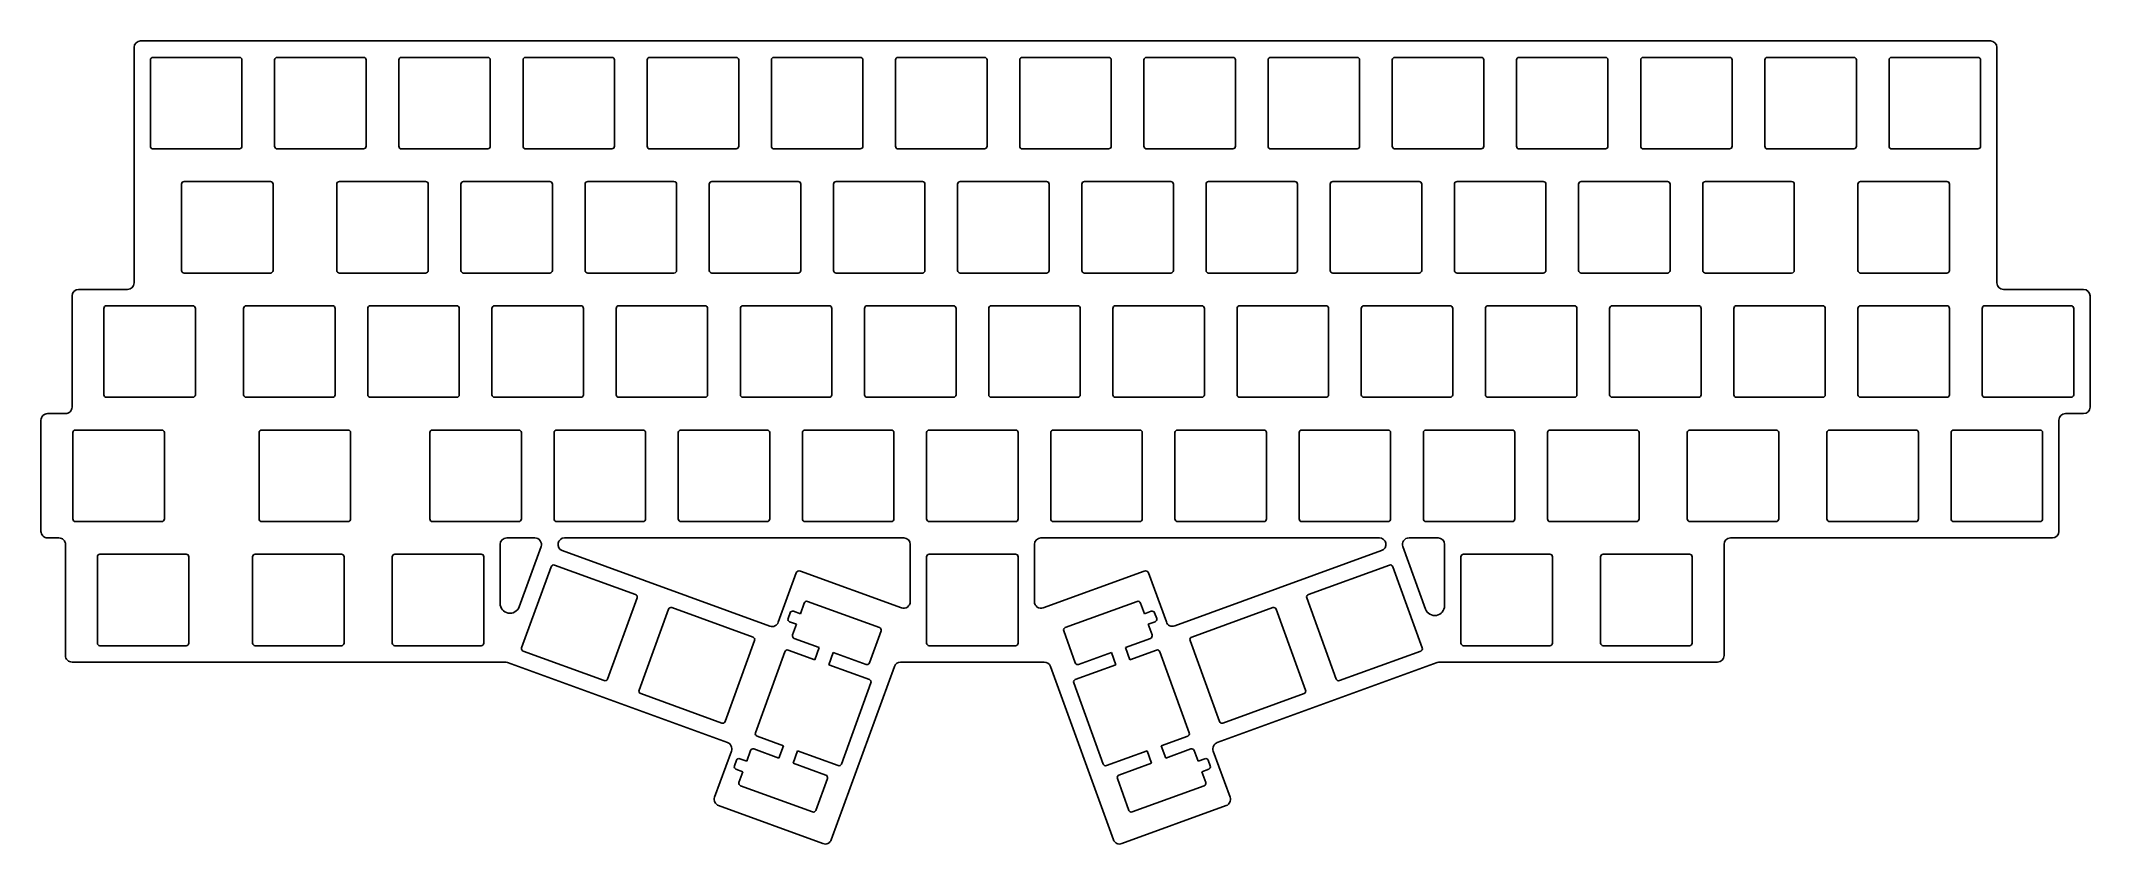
# Model space of a CAD drawing. Extents: x -5 to 309, y -113 to 10.
import ezdxf

# ---------------------------------------------------------------- set-up
doc = ezdxf.new("R2010")
doc.units = 0
doc.layers.add('BLACK', color=7, linetype='CONTINUOUS')

msp = doc.modelspace()

# ---------------------------------------------------------------- linework, layer by layer
at = {"layer": 'BLACK', "linetype": 'CONTINUOUS'}
for p, q in [((293.5, 9.5), (10.5, 9.5)), ((9.5, -27.5), (9.5, 8.5)), ((12, 6.6), (12, -6.6)), ((12.4, 7), (25.6, 7)), ((26, 6.6), (26, -6.6)), ((31, 6.6), (31, -6.6)), ((31.4, 7), (44.6, 7)), ((45, 6.6), (45, -6.6)), ((50, 6.6), (50, -6.6)), ((50.4, 7), (63.6, 7)), ((64, 6.6), (64, -6.6)), ((69, 6.6), (69, -6.6)), ((69.4, 7), (82.6, 7)), ((83, 6.6), (83, -6.6)), ((88, 6.6), (88, -6.6)), ((88.4, 7), (101.6, 7)), ((102, 6.6), (102, -6.6)), ((107, 6.6), (107, -6.6)), ((107.4, 7), (120.6, 7)), ((121, 6.6), (121, -6.6)), ((126, 6.6), (126, -6.6)), ((126.4, 7), (139.6, 7)), ((140, 6.6), (140, -6.6)), ((145, 6.6), (145, -6.6)), ((145.4, 7), (158.6, 7)), ((159, 6.6), (159, -6.6)), ((164, 6.6), (164, -6.6)), ((164.4, 7), (177.6, 7)), ((178, 6.6), (178, -6.6)), ((183, 6.6), (183, -6.6)), ((183.4, 7), (196.6, 7)), ((197, 6.6), (197, -6.6)), ((202, 6.6), (202, -6.6)), ((202.4, 7), (215.6, 7)), ((216, 6.6), (216, -6.6)), ((221, 6.6), (221, -6.6)), ((221.4, 7), (234.6, 7)), ((235, 6.6), (235, -6.6)), ((240, 6.6), (240, -6.6)), ((240.4, 7), (253.6, 7)), ((254, 6.6), (254, -6.6)), ((259, 6.6), (259, -6.6)), ((259.4, 7), (272.6, 7)), ((273, 6.6), (273, -6.6)), ((278, 6.6), (278, -6.6)), ((278.4, 7), (291.6, 7)), ((292, 6.6), (292, -6.6)), ((294.5, -27.5), (294.5, 8.5)), ((12.4, -7), (25.6, -7)), ((31.4, -7), (44.6, -7)), ((50.4, -7), (63.6, -7)), ((69.4, -7), (82.6, -7)), ((88.4, -7), (101.6, -7)), ((107.4, -7), (120.6, -7)), ((126.4, -7), (139.6, -7)), ((145.4, -7), (158.6, -7)), ((164.4, -7), (177.6, -7)), ((183.4, -7), (196.6, -7)), ((202.4, -7), (215.6, -7)), ((221.4, -7), (234.6, -7)), ((240.4, -7), (253.6, -7)), ((259.4, -7), (272.6, -7)), ((278.4, -7), (291.6, -7)), ((16.75, -12.4), (16.75, -25.6)), ((17.15, -12), (30.35, -12)), ((30.75, -12.4), (30.75, -25.6)), ((40.5, -12.4), (40.5, -25.6)), ((40.9, -12), (54.1, -12)), ((54.5, -12.4), (54.5, -25.6)), ((59.5, -12.4), (59.5, -25.6)), ((59.9, -12), (73.1, -12)), ((73.5, -12.4), (73.5, -25.6)), ((78.5, -12.4), (78.5, -25.6)), ((78.9, -12), (92.1, -12)), ((92.5, -12.4), (92.5, -25.6)), ((97.5, -12.4), (97.5, -25.6)), ((97.9, -12), (111.1, -12)), ((111.5, -12.4), (111.5, -25.6)), ((116.5, -12.4), (116.5, -25.6)), ((116.9, -12), (130.1, -12)), ((130.5, -12.4), (130.5, -25.6)), ((135.5, -12.4), (135.5, -25.6)), ((135.9, -12), (149.1, -12)), ((149.5, -12.4), (149.5, -25.6)), ((154.5, -12.4), (154.5, -25.6)), ((154.9, -12), (168.1, -12)), ((168.5, -12.4), (168.5, -25.6)), ((173.5, -12.4), (173.5, -25.6)), ((173.9, -12), (187.1, -12)), ((187.5, -12.4), (187.5, -25.6)), ((192.5, -12.4), (192.5, -25.6)), ((192.9, -12), (206.1, -12)), ((206.5, -12.4), (206.5, -25.6)), ((211.5, -12.4), (211.5, -25.6)), ((211.9, -12), (225.1, -12)), ((225.5, -12.4), (225.5, -25.6)), ((230.5, -12.4), (230.5, -25.6)), ((230.9, -12), (244.1, -12)), ((244.5, -12.4), (244.5, -25.6)), ((249.5, -12.4), (249.5, -25.6)), ((249.9, -12), (263.1, -12)), ((263.5, -12.4), (263.5, -25.6)), ((273.25, -12.4), (273.25, -25.6)), ((273.65, -12), (286.85, -12)), ((287.25, -12.4), (287.25, -25.6)), ((17.15, -26), (30.35, -26)), ((40.9, -26), (54.1, -26)), ((59.9, -26), (73.1, -26)), ((78.9, -26), (92.1, -26)), ((97.9, -26), (111.1, -26)), ((116.9, -26), (130.1, -26)), ((135.9, -26), (149.1, -26)), ((154.9, -26), (168.1, -26)), ((173.9, -26), (187.1, -26)), ((192.9, -26), (206.1, -26)), ((211.9, -26), (225.1, -26)), ((230.9, -26), (244.1, -26)), ((249.9, -26), (263.1, -26)), ((273.65, -26), (286.85, -26)), ((0, -46.5), (0, -29.5)), ((1, -28.5), (8.5, -28.5)), ((5.275, -31), (18.475, -31)), ((26.65, -31), (39.85, -31)), ((45.65, -31), (58.85, -31)), ((64.65, -31), (77.85, -31)), ((83.65, -31), (96.85, -31)), ((102.65, -31), (115.85, -31)), ((121.65, -31), (134.85, -31)), ((140.65, -31), (153.85, -31)), ((159.65, -31), (172.85, -31)), ((178.65, -31), (191.85, -31)), ((197.65, -31), (210.85, -31)), ((216.65, -31), (229.85, -31)), ((235.65, -31), (248.85, -31)), ((254.65, -31), (267.85, -31)), ((273.65, -31), (286.85, -31)), ((292.65, -31), (305.85, -31)), ((307.75, -28.5), (295.5, -28.5)), ((308.75, -46.5), (308.75, -29.5)), ((4.875, -31.4), (4.875, -44.6)), ((18.875, -31.4), (18.875, -44.6)), ((26.25, -31.4), (26.25, -44.6)), ((40.25, -31.4), (40.25, -44.6)), ((45.25, -31.4), (45.25, -44.6)), ((59.25, -31.4), (59.25, -44.6)), ((64.25, -31.4), (64.25, -44.6)), ((78.25, -31.4), (78.25, -44.6)), ((83.25, -31.4), (83.25, -44.6)), ((97.25, -31.4), (97.25, -44.6)), ((102.25, -31.4), (102.25, -44.6)), ((116.25, -31.4), (116.25, -44.6)), ((121.25, -31.4), (121.25, -44.6)), ((135.25, -31.4), (135.25, -44.6)), ((140.25, -31.4), (140.25, -44.6)), ((154.25, -31.4), (154.25, -44.6)), ((159.25, -31.4), (159.25, -44.6)), ((173.25, -31.4), (173.25, -44.6)), ((178.25, -31.4), (178.25, -44.6)), ((192.25, -31.4), (192.25, -44.6)), ((197.25, -31.4), (197.25, -44.6)), ((211.25, -31.4), (211.25, -44.6)), ((216.25, -31.4), (216.25, -44.6)), ((230.25, -31.4), (230.25, -44.6)), ((235.25, -31.4), (235.25, -44.6)), ((249.25, -31.4), (249.25, -44.6)), ((254.25, -31.4), (254.25, -44.6)), ((268.25, -31.4), (268.25, -44.6)), ((273.25, -31.4), (273.25, -44.6)), ((287.25, -31.4), (287.25, -44.6)), ((292.25, -31.4), (292.25, -44.6)), ((306.25, -31.4), (306.25, -44.6)), ((5.275, -45), (18.475, -45)), ((26.65, -45), (39.85, -45)), ((45.65, -45), (58.85, -45)), ((64.65, -45), (77.85, -45)), ((83.65, -45), (96.85, -45)), ((102.65, -45), (115.85, -45)), ((121.65, -45), (134.85, -45)), ((140.65, -45), (153.85, -45)), ((159.65, -45), (172.85, -45)), ((178.65, -45), (191.85, -45)), ((197.65, -45), (210.85, -45)), ((216.65, -45), (229.85, -45)), ((235.65, -45), (248.85, -45)), ((254.65, -45), (267.85, -45)), ((273.65, -45), (286.85, -45)), ((292.65, -45), (305.85, -45)), ((-4.75, -65.5), (-4.75, -48.5)), ((-3.75, -47.5), (-1, -47.5)), ((0.525, -50), (13.725, -50)), ((29.025, -50), (42.225, -50)), ((55.15, -50), (68.35, -50)), ((74.15, -50), (87.35, -50)), ((93.15, -50), (106.35, -50)), ((112.15, -50), (125.35, -50)), ((131.15, -50), (144.35, -50)), ((150.15, -50), (163.35, -50)), ((169.15, -50), (182.35, -50)), ((188.15, -50), (201.35, -50)), ((207.15, -50), (220.35, -50)), ((226.15, -50), (239.35, -50)), ((247.525, -50), (260.725, -50)), ((268.9, -50), (282.1, -50)), ((287.9, -50), (301.1, -50)), ((304, -65.5), (304, -48.5)), ((305, -47.5), (307.75, -47.5)), ((0.125, -50.4), (0.125, -63.6)), ((14.125, -50.4), (14.125, -63.6)), ((28.625, -50.4), (28.625, -63.6)), ((42.625, -50.4), (42.625, -63.6)), ((54.75, -50.4), (54.75, -63.6)), ((68.75, -50.4), (68.75, -63.6)), ((73.75, -50.4), (73.75, -63.6)), ((87.75, -50.4), (87.75, -63.6)), ((92.75, -50.4), (92.75, -63.6)), ((106.75, -50.4), (106.75, -63.6)), ((111.75, -50.4), (111.75, -63.6)), ((125.75, -50.4), (125.75, -63.6)), ((130.75, -50.4), (130.75, -63.6)), ((144.75, -50.4), (144.75, -63.6)), ((149.75, -50.4), (149.75, -63.6)), ((163.75, -50.4), (163.75, -63.6)), ((168.75, -50.4), (168.75, -63.6)), ((182.75, -50.4), (182.75, -63.6)), ((187.75, -50.4), (187.75, -63.6)), ((201.75, -50.4), (201.75, -63.6)), ((206.75, -50.4), (206.75, -63.6)), ((220.75, -50.4), (220.75, -63.6)), ((225.75, -50.4), (225.75, -63.6)), ((239.75, -50.4), (239.75, -63.6)), ((247.125, -50.4), (247.125, -63.6)), ((261.125, -50.4), (261.125, -63.6)), ((268.5, -50.4), (268.5, -63.6)), ((282.5, -50.4), (282.5, -63.6)), ((287.5, -50.4), (287.5, -63.6)), ((301.5, -50.4), (301.5, -63.6)), ((0.525, -64), (13.725, -64)), ((29.025, -64), (42.225, -64)), ((55.15, -64), (68.35, -64)), ((74.15, -64), (87.35, -64)), ((93.15, -64), (106.35, -64)), ((112.15, -64), (125.35, -64)), ((131.15, -64), (144.35, -64)), ((150.15, -64), (163.35, -64)), ((169.15, -64), (182.35, -64)), ((188.15, -64), (201.35, -64)), ((207.15, -64), (220.35, -64)), ((226.15, -64), (239.35, -64)), ((247.525, -64), (260.725, -64)), ((268.9, -64), (282.1, -64)), ((287.9, -64), (301.1, -64)), ((-2, -66.5), (-3.75, -66.5)), ((-1, -84.5), (-1, -67.5)), ((65.5, -67.5), (65.5, -76.530271)), ((68.875, -66.5), (66.5, -66.5)), ((68.40948, -77.043292), (71.758487, -67.841993)), ((70.818796, -66.5), (68.875, -66.5)), ((75.0131, -68.439653), (106.775728, -80.000331)), ((118.75, -66.5), (75.355114, -66.5)), ((127.25, -66.5), (118.75, -66.5)), ((128.25, -76.257457), (128.25, -67.5)), ((147.25, -76.257456), (147.25, -67.5)), ((148.25, -66.5), (156.75, -66.5)), ((156.75, -66.5), (200.019886, -66.5)), ((200.3619, -68.439653), (168.709649, -79.960158)), ((207.09052, -77.386726), (203.616513, -67.841992)), ((204.556203, -66.5), (206.625, -66.5)), ((206.625, -66.5), (209, -66.5)), ((210, -67.5), (210, -76.873705)), ((252.75, -84.5), (252.75, -67.5)), ((253.75, -66.5), (303, -66.5)), ((3.875, -69.4), (3.875, -82.6)), ((4.275, -69), (17.475, -69)), ((17.875, -69.4), (17.875, -82.6)), ((27.625, -69.4), (27.625, -82.6)), ((28.025, -69), (41.225, -69)), ((41.625, -69.4), (41.625, -82.6)), ((49, -69.4), (49, -82.6)), ((49.4, -69), (62.6, -69)), ((63, -69.4), (63, -82.6)), ((73.304485, -70.903888), (68.789819, -83.30783)), ((73.81717, -70.664819), (86.221112, -75.179485)), ((108.057359, -79.40263), (110.800303, -71.86647)), ((111.441153, -71.567654), (126.908023, -77.197148)), ((130.75, -69.4), (130.75, -82.6)), ((131.15, -69), (144.35, -69)), ((144.75, -69.4), (144.75, -82.6)), ((164.058843, -71.567655), (148.591978, -77.197147)), ((167.428016, -79.362457), (164.699694, -71.866471)), ((189.153888, -75.179485), (201.55783, -70.664819)), ((202.070515, -70.903888), (206.585181, -83.30783)), ((212.5, -69.4), (212.5, -82.6)), ((212.9, -69), (226.1, -69)), ((226.5, -69.4), (226.5, -82.6)), ((233.875, -69.4), (233.875, -82.6)), ((234.275, -69), (247.475, -69)), ((247.875, -69.4), (247.875, -82.6)), ((86.460181, -75.69217), (81.945515, -88.096112)), ((91.279485, -77.403888), (86.764819, -89.80783)), ((91.79217, -77.164819), (104.196112, -81.679485)), ((109.550884, -78.807783), (109.858702, -77.96206)), ((110.371387, -77.722991), (111.43324, -78.109473)), ((112.031775, -76.465011), (111.43324, -78.109473)), ((112.54446, -76.225942), (123.538864, -80.227578)), ((162.95554, -76.225942), (151.961136, -80.227578)), ((164.06676, -78.109473), (163.468225, -76.465011)), ((165.128614, -77.72299), (164.06676, -78.109473)), ((165.641298, -77.96206), (165.949116, -78.807783)), ((171.303888, -81.679485), (183.70783, -77.164819)), ((184.220515, -77.403888), (188.735181, -89.80783)), ((188.914819, -75.69217), (193.429485, -88.096112)), ((109.789953, -79.320468), (110.851806, -79.706951)), ((110.851806, -79.706951), (110.25327, -81.351413)), ((121.999428, -85.626665), (123.777933, -80.740263)), ((151.722067, -80.740263), (153.500572, -85.626665)), ((165.710046, -79.320468), (164.648194, -79.706951)), ((165.24673, -81.351413), (164.648194, -79.706951)), ((4.275, -83), (17.475, -83)), ((28.025, -83), (41.225, -83)), ((49.4, -83), (62.6, -83)), ((69.028888, -83.820515), (81.43283, -88.335181)), ((104.435181, -82.19217), (99.920515, -94.596112)), ((104.564819, -96.30783), (109.079485, -83.903888)), ((109.59217, -83.664819), (113.632848, -85.135505)), ((110.492339, -81.864098), (114.316888, -83.25612)), ((114.316888, -83.25612), (113.632848, -85.135505)), ((116.478181, -84.042766), (115.794141, -85.922152)), ((116.478181, -84.042766), (121.486743, -85.865734)), ((131.15, -83), (144.35, -83)), ((159.021819, -84.042766), (154.013257, -85.865734)), ((159.705859, -85.922152), (159.021819, -84.042766)), ((165.007661, -81.864098), (161.183112, -83.25612)), ((161.867152, -85.135505), (161.183112, -83.25612)), ((165.90783, -83.664819), (161.867152, -85.135505)), ((166.420515, -83.903888), (170.935181, -96.30783)), ((171.064819, -82.19217), (175.579485, -94.596112)), ((193.94217, -88.335181), (206.346112, -83.820515)), ((212.9, -83), (226.1, -83)), ((234.275, -83), (247.475, -83)), ((66.27377, -85.5), (0, -85.5)), ((100.290883, -97.817036), (66.615796, -85.560278)), ((115.794141, -85.922152), (121.996112, -88.179485)), ((125.818003, -86.157979), (116.170676, -112.663728)), ((137.75, -85.5), (126.757696, -85.5)), ((137.75, -85.5), (148.742304, -85.5)), ((149.681997, -86.157979), (159.329324, -112.663728)), ((153.503888, -88.179485), (159.705859, -85.922152)), ((175.209117, -97.817036), (208.884204, -85.560278)), ((209.22623, -85.5), (251.75, -85.5)), ((87.003888, -90.320515), (99.40783, -94.835181)), ((117.720515, -101.096112), (122.235181, -88.69217)), ((153.264819, -88.69217), (157.779485, -101.096112)), ((176.09217, -94.835181), (188.496112, -90.320515)), ((104.803888, -96.820515), (108.844566, -98.291202)), ((170.696112, -96.820515), (166.655434, -98.291202)), ((98.316549, -106.165263), (100.888563, -99.098731)), ((102.162905, -100.275614), (103.224756, -100.662096)), ((103.823292, -99.017634), (103.224756, -100.662096)), ((104.335977, -98.778565), (108.160526, -100.170587)), ((108.844566, -98.291202), (108.160526, -100.170587)), ((111.005859, -99.077848), (110.321819, -100.957234)), ((117.20783, -101.335181), (111.005859, -99.077848)), ((164.494141, -99.077848), (158.29217, -101.335181)), ((165.178181, -100.957234), (164.494141, -99.077848)), ((167.339474, -100.170587), (166.655434, -98.291202)), ((171.164023, -98.778565), (167.339474, -100.170587)), ((172.275244, -100.662096), (171.676708, -99.017634)), ((173.337096, -100.275614), (172.275244, -100.662096)), ((177.183451, -106.165263), (174.611437, -99.098731)), ((101.3424, -101.360406), (101.65022, -100.514683)), ((101.581469, -101.873091), (102.643322, -102.259574)), ((102.643322, -102.259574), (102.044787, -103.904036)), ((110.321819, -100.957234), (115.33038, -102.780201)), ((113.790945, -108.179288), (115.569449, -103.292886)), ((159.930551, -103.292886), (161.709055, -108.179288)), ((165.178181, -100.957234), (160.16962, -102.780201)), ((173.918531, -101.873091), (172.856678, -102.259574)), ((173.455213, -103.904036), (172.856678, -102.259574)), ((173.84978, -100.514683), (174.1576, -101.360406)), ((102.283856, -104.416721), (113.27826, -108.418357)), ((173.216144, -104.416721), (162.22174, -108.418357)), ((114.888989, -113.261331), (98.914178, -107.446961)), ((160.611011, -113.261331), (176.585822, -107.446961))]:
    msp.add_line(p, q, dxfattribs=at)
at = {"layer": 'BLACK'}
for centre, radius, start, end in [((10.5, 8.5), 1, 90, 180), ((293.5, 8.5), 1, 0, 90), ((12.399999, 6.600001), 0.399999, -270.00014324, -179.99985676), ((25.6, 6.6), 0.4, 0, 90), ((31.399999, 6.600001), 0.399999, -270.00014324, -179.99985676), ((44.6, 6.6), 0.4, 0, 90), ((50.399999, 6.600001), 0.399999, -270.00014324, -179.99985676), ((63.6, 6.6), 0.4, 0, 90), ((69.399999, 6.600001), 0.399999, -270.00014324, -179.99985676), ((82.6, 6.6), 0.4, 0, 90), ((88.399999, 6.600001), 0.399999, -270.00014324, -179.99985676), ((101.6, 6.6), 0.4, 0, 90), ((107.399999, 6.600001), 0.399999, -270.00014324, -179.99985676), ((120.6, 6.6), 0.4, 0, 90), ((126.399999, 6.600001), 0.399999, -270.00014324, -179.99985676), ((139.6, 6.6), 0.4, 0, 90), ((145.399999, 6.600001), 0.399999, -270.00014324, -179.99985676), ((158.6, 6.6), 0.4, 0, 90), ((164.399999, 6.600001), 0.399999, -270.00014324, -179.99985676), ((177.6, 6.6), 0.4, 0, 90), ((183.399999, 6.600001), 0.399999, -270.00014324, -179.99985676), ((196.6, 6.6), 0.4, 0, 90), ((202.399999, 6.600001), 0.399999, -270.00014324, -179.99985676), ((215.6, 6.6), 0.4, 0, 90), ((221.399999, 6.600001), 0.399999, -270.00014324, -179.99985676), ((234.6, 6.6), 0.4, 0, 90), ((240.399999, 6.600001), 0.399999, -270.00014324, -179.99985676), ((253.6, 6.6), 0.4, 0, 90), ((259.399999, 6.600001), 0.399999, -270.00014324, -179.99985676), ((272.6, 6.6), 0.4, 0, 90), ((278.399999, 6.600001), 0.399999, -270.00014324, -179.99985676), ((291.6, 6.6), 0.4, 0, 90), ((12.399999, -6.600001), 0.399999, -180.00014324, -89.99985676), ((25.6, -6.6), 0.4, -90, 0), ((31.399999, -6.600001), 0.399999, -180.00014324, -89.99985676), ((44.6, -6.6), 0.4, -90, 0), ((50.399999, -6.600001), 0.399999, -180.00014324, -89.99985676), ((63.6, -6.6), 0.4, -90, 0), ((69.399999, -6.600001), 0.399999, -180.00014324, -89.99985676), ((82.6, -6.6), 0.4, -90, 0), ((88.399999, -6.600001), 0.399999, -180.00014324, -89.99985676), ((101.6, -6.6), 0.4, -90, 0), ((107.399999, -6.600001), 0.399999, -180.00014324, -89.99985676), ((120.6, -6.6), 0.4, -90, 0), ((126.399999, -6.600001), 0.399999, -180.00014324, -89.99985676), ((139.6, -6.6), 0.4, -90, 0), ((145.399999, -6.600001), 0.399999, -180.00014324, -89.99985676), ((158.6, -6.6), 0.4, -90, 0), ((164.399999, -6.600001), 0.399999, -180.00014324, -89.99985676), ((177.6, -6.6), 0.4, -90, 0), ((183.399999, -6.600001), 0.399999, -180.00014324, -89.99985676), ((196.6, -6.6), 0.4, -90, 0), ((202.399999, -6.600001), 0.399999, -180.00014324, -89.99985676), ((215.6, -6.6), 0.4, -90, 0), ((221.399999, -6.600001), 0.399999, -180.00014324, -89.99985676), ((234.6, -6.6), 0.4, -90, 0), ((240.399999, -6.600001), 0.399999, -180.00014324, -89.99985676), ((253.6, -6.6), 0.4, -90, 0), ((259.399999, -6.600001), 0.399999, -180.00014324, -89.99985676), ((272.6, -6.6), 0.4, -90, 0), ((278.399999, -6.600001), 0.399999, -180.00014324, -89.99985676), ((291.6, -6.6), 0.4, -90, 0), ((17.149999, -12.399999), 0.399999, -270.00014324, -179.99985676), ((30.35, -12.4), 0.4, 0, 90), ((40.899999, -12.399999), 0.399999, -270.00014324, -179.99985676), ((54.1, -12.4), 0.4, 0, 90), ((59.899999, -12.399999), 0.399999, -270.00014324, -179.99985676), ((73.1, -12.4), 0.4, 0, 90), ((78.899999, -12.399999), 0.399999, -270.00014324, -179.99985676), ((92.1, -12.4), 0.4, 0, 90), ((97.899999, -12.399999), 0.399999, -270.00014324, -179.99985676), ((111.1, -12.4), 0.4, 0, 90), ((116.899999, -12.399999), 0.399999, -270.00014324, -179.99985676), ((130.1, -12.4), 0.4, 0, 90), ((135.899999, -12.399999), 0.399999, -270.00014324, -179.99985676), ((149.1, -12.4), 0.4, 0, 90), ((154.899999, -12.399999), 0.399999, -270.00014324, -179.99985676), ((168.1, -12.4), 0.4, 0, 90), ((173.899999, -12.399999), 0.399999, -270.00014324, -179.99985676), ((187.1, -12.4), 0.4, 0, 90), ((192.899999, -12.399999), 0.399999, -270.00014324, -179.99985676), ((206.1, -12.4), 0.4, 0, 90), ((211.899999, -12.399999), 0.399999, -270.00014324, -179.99985676), ((225.1, -12.4), 0.4, 0, 90), ((230.899999, -12.399999), 0.399999, -270.00014324, -179.99985676), ((244.1, -12.4), 0.4, 0, 90), ((249.899999, -12.399999), 0.399999, -270.00014324, -179.99985676), ((263.1, -12.4), 0.4, 0, 90), ((273.649999, -12.399999), 0.399999, -270.00014324, -179.99985676), ((286.85, -12.4), 0.4, 0, 90), ((8.5, -27.5), 1, -90, 0), ((17.149999, -25.600001), 0.399999, -180.00014324, -89.99985676), ((30.35, -25.6), 0.4, -90, 0), ((40.899999, -25.600001), 0.399999, -180.00014324, -89.99985676), ((54.1, -25.6), 0.4, -90, 0), ((59.899999, -25.600001), 0.399999, -180.00014324, -89.99985676), ((73.1, -25.6), 0.4, -90, 0), ((78.899999, -25.600001), 0.399999, -180.00014324, -89.99985676), ((92.1, -25.6), 0.4, -90, 0), ((97.899999, -25.600001), 0.399999, -180.00014324, -89.99985676), ((111.1, -25.6), 0.4, -90, 0), ((116.899999, -25.600001), 0.399999, -180.00014324, -89.99985676), ((130.1, -25.6), 0.4, -90, 0), ((135.899999, -25.600001), 0.399999, -180.00014324, -89.99985676), ((149.1, -25.6), 0.4, -90, 0), ((154.899999, -25.600001), 0.399999, -180.00014324, -89.99985676), ((168.1, -25.6), 0.4, -90, 0), ((173.899999, -25.600001), 0.399999, -180.00014324, -89.99985676), ((187.1, -25.6), 0.4, -90, 0), ((192.899999, -25.600001), 0.399999, -180.00014324, -89.99985676), ((206.1, -25.6), 0.4, -90, 0), ((211.899999, -25.600001), 0.399999, -180.00014324, -89.99985676), ((225.1, -25.6), 0.4, -90, 0), ((230.899999, -25.600001), 0.399999, -180.00014324, -89.99985676), ((244.1, -25.6), 0.4, -90, 0), ((249.899999, -25.600001), 0.399999, -180.00014324, -89.99985676), ((263.1, -25.6), 0.4, -90, 0), ((273.649999, -25.600001), 0.399999, -180.00014324, -89.99985676), ((286.85, -25.6), 0.4, -90, 0), ((295.5, -27.5), 1, -180, -90), ((1, -29.5), 1, 90, 180), ((5.274999, -31.399999), 0.399999, -270.00014324, -179.99985676), ((18.475, -31.4), 0.4, 0, 90), ((26.649999, -31.399999), 0.399999, -270.00014324, -179.99985676), ((39.85, -31.4), 0.4, 0, 90), ((45.649999, -31.399999), 0.399999, -270.00014324, -179.99985676), ((58.85, -31.4), 0.4, 0, 90), ((64.649999, -31.399999), 0.399999, -270.00014324, -179.99985676), ((77.85, -31.4), 0.4, 0, 90), ((83.649999, -31.399999), 0.399999, -270.00014324, -179.99985676), ((96.85, -31.4), 0.4, 0, 90), ((102.649999, -31.399999), 0.399999, -270.00014324, -179.99985676), ((115.85, -31.4), 0.4, 0, 90), ((121.649999, -31.399999), 0.399999, -270.00014324, -179.99985676), ((134.85, -31.4), 0.4, 0, 90), ((140.649999, -31.399999), 0.399999, -270.00014324, -179.99985676), ((153.85, -31.4), 0.4, 0, 90), ((159.649999, -31.399999), 0.399999, -270.00014324, -179.99985676), ((172.85, -31.4), 0.4, 0, 90), ((178.649999, -31.399999), 0.399999, -270.00014324, -179.99985676), ((191.85, -31.4), 0.4, 0, 90), ((197.649999, -31.399999), 0.399999, -270.00014324, -179.99985676), ((210.85, -31.4), 0.4, 0, 90), ((216.649999, -31.399999), 0.399999, -270.00014324, -179.99985676), ((229.85, -31.4), 0.4, 0, 90), ((235.649999, -31.399999), 0.399999, -270.00014324, -179.99985676), ((248.85, -31.4), 0.4, 0, 90), ((254.649999, -31.399999), 0.399999, -270.00014324, -179.99985676), ((267.85, -31.4), 0.4, 0, 90), ((273.649999, -31.399999), 0.399999, -270.00014324, -179.99985676), ((286.85, -31.4), 0.4, 0, 90), ((292.649999, -31.399999), 0.399999, -270.00014324, -179.99985676), ((305.85, -31.4), 0.4, 0, 90), ((307.75, -29.5), 1, 0, 90), ((-0.999999, -46.500001), 0.999999, -90.0000573, 0.0000573), ((5.274999, -44.600001), 0.399999, -180.00014324, -89.99985676), ((18.475, -44.6), 0.4, -90, 0), ((26.649999, -44.600001), 0.399999, -180.00014324, -89.99985676), ((39.85, -44.6), 0.4, -90, 0), ((45.649999, -44.600001), 0.399999, -180.00014324, -89.99985676), ((58.85, -44.6), 0.4, -90, 0), ((64.649999, -44.600001), 0.399999, -180.00014324, -89.99985676), ((77.85, -44.6), 0.4, -90, 0), ((83.649999, -44.600001), 0.399999, -180.00014324, -89.99985676), ((96.85, -44.6), 0.4, -90, 0), ((102.649999, -44.600001), 0.399999, -180.00014324, -89.99985676), ((115.85, -44.6), 0.4, -90, 0), ((121.649999, -44.600001), 0.399999, -180.00014324, -89.99985676), ((134.85, -44.6), 0.4, -90, 0), ((140.649999, -44.600001), 0.399999, -180.00014324, -89.99985676), ((153.85, -44.6), 0.4, -90, 0), ((159.649999, -44.600001), 0.399999, -180.00014324, -89.99985676), ((172.85, -44.6), 0.4, -90, 0), ((178.649999, -44.600001), 0.399999, -180.00014324, -89.99985676), ((191.85, -44.6), 0.4, -90, 0), ((197.649999, -44.600001), 0.399999, -180.00014324, -89.99985676), ((210.85, -44.6), 0.4, -90, 0), ((216.649999, -44.600001), 0.399999, -180.00014324, -89.99985676), ((229.85, -44.6), 0.4, -90, 0), ((235.649999, -44.600001), 0.399999, -180.00014324, -89.99985676), ((248.85, -44.6), 0.4, -90, 0), ((254.649999, -44.600001), 0.399999, -180.00014324, -89.99985676), ((267.85, -44.6), 0.4, -90, 0), ((273.649999, -44.600001), 0.399999, -180.00014324, -89.99985676), ((286.85, -44.6), 0.4, -90, 0), ((292.649999, -44.600001), 0.399999, -180.00014324, -89.99985676), ((305.85, -44.6), 0.4, -90, 0), ((307.75, -46.5), 1, -90, 0), ((-3.750001, -48.499999), 0.999999, -270.0000573, -179.9999427), ((0.524999, -50.399999), 0.399999, -270.00014324, -179.99985676), ((13.725, -50.4), 0.4, 0, 90), ((29.024999, -50.399999), 0.399999, -270.00014324, -179.99985676), ((42.225, -50.4), 0.4, 0, 90), ((55.149999, -50.399999), 0.399999, -270.00014324, -179.99985676), ((68.35, -50.4), 0.4, 0, 90), ((74.149999, -50.399999), 0.399999, -270.00014324, -179.99985676), ((87.35, -50.4), 0.4, 0, 90), ((93.149999, -50.399999), 0.399999, -270.00014324, -179.99985676), ((106.35, -50.4), 0.4, 0, 90), ((112.149999, -50.399999), 0.399999, -270.00014324, -179.99985676), ((125.35, -50.4), 0.4, 0, 90), ((131.149999, -50.399999), 0.399999, -270.00014324, -179.99985676), ((144.35, -50.4), 0.4, 0, 90), ((150.149999, -50.399999), 0.399999, -270.00014324, -179.99985676), ((163.35, -50.4), 0.4, 0, 90), ((169.149999, -50.399999), 0.399999, -270.00014324, -179.99985676), ((182.35, -50.4), 0.4, 0, 90), ((188.149999, -50.399999), 0.399999, -270.00014324, -179.99985676), ((201.35, -50.4), 0.4, 0, 90), ((207.149999, -50.399999), 0.399999, -270.00014324, -179.99985676), ((220.35, -50.4), 0.4, 0, 90), ((226.149999, -50.399999), 0.399999, -270.00014324, -179.99985676), ((239.35, -50.4), 0.4, 0, 90), ((247.524999, -50.399999), 0.399999, -270.00014324, -179.99985676), ((260.725, -50.4), 0.4, 0, 90), ((268.899999, -50.399999), 0.399999, -270.00014324, -179.99985676), ((282.1, -50.4), 0.4, 0, 90), ((287.899999, -50.399999), 0.399999, -270.00014324, -179.99985676), ((301.1, -50.4), 0.4, 0, 90), ((305, -48.5), 1, 90, 180), ((-3.750001, -65.500001), 0.999999, -180.0000573, -89.9999427), ((0.524999, -63.600001), 0.399999, -180.00014324, -89.99985676), ((13.725, -63.6), 0.4, -90, 0), ((29.024999, -63.600001), 0.399999, -180.00014324, -89.99985676), ((42.225, -63.6), 0.4, -90, 0), ((55.149999, -63.600001), 0.399999, -180.00014324, -89.99985676), ((68.35, -63.6), 0.4, -90, 0), ((74.149999, -63.600001), 0.399999, -180.00014324, -89.99985676), ((87.35, -63.6), 0.4, -90, 0), ((93.149999, -63.600001), 0.399999, -180.00014324, -89.99985676), ((106.35, -63.6), 0.4, -90, 0), ((112.149999, -63.600001), 0.399999, -180.00014324, -89.99985676), ((125.35, -63.6), 0.4, -90, 0), ((131.149999, -63.600001), 0.399999, -180.00014324, -89.99985676), ((144.35, -63.6), 0.4, -90, 0), ((150.149999, -63.600001), 0.399999, -180.00014324, -89.99985676), ((163.35, -63.6), 0.4, -90, 0), ((169.149999, -63.600001), 0.399999, -180.00014324, -89.99985676), ((182.35, -63.6), 0.4, -90, 0), ((188.149999, -63.600001), 0.399999, -180.00014324, -89.99985676), ((201.35, -63.6), 0.4, -90, 0), ((207.149999, -63.600001), 0.399999, -180.00014324, -89.99985676), ((220.35, -63.6), 0.4, -90, 0), ((226.149999, -63.600001), 0.399999, -180.00014324, -89.99985676), ((239.35, -63.6), 0.4, -90, 0), ((247.524999, -63.600001), 0.399999, -180.00014324, -89.99985676), ((260.725, -63.6), 0.4, -90, 0), ((268.899999, -63.600001), 0.399999, -180.00014324, -89.99985676), ((282.1, -63.6), 0.4, -90, 0), ((287.899999, -63.600001), 0.399999, -180.00014324, -89.99985676), ((301.1, -63.6), 0.4, -90, 0), ((303, -65.5), 1, -90, 0), ((-1.999999, -67.499999), 0.999999, -0.0000573, 90.0000573), ((66.5, -67.5), 1, 90, 180), ((70.8188, -67.5), 1, -19.99864872, 90.00022918), ((75.3551, -67.5), 0.999956, -270.00080214, -109.99969188), ((127.25, -67.5), 1, 0, 90), ((148.25, -67.5), 1, 90, 180), ((200.0199, -67.5), 1, -70.00030812, 90.00080214), ((204.5562, -67.5), 0.999985, -270.00017189, -160.00140512), ((209, -67.5), 1, 0, 90), ((253.75, -67.5), 1, 90, 180), ((4.274999, -69.399999), 0.399999, -270.00014324, -179.99985676), ((17.475, -69.4), 0.4, 0, 90), ((28.024999, -69.399999), 0.399999, -270.00014324, -179.99985676), ((41.225, -69.4), 0.4, 0, 90), ((49.399999, -69.399999), 0.399999, -270.00014324, -179.99985676), ((62.6, -69.4), 0.4, 0, 90), ((73.680361, -71.040694), 0.399998, 69.99977277, 160.00022556), ((111.2701, -72.0375), 0.49996, 69.99536541, 159.99592117), ((131.149999, -69.399999), 0.399999, -270.00014324, -179.99985676), ((144.35, -69.4), 0.4, 0, 90), ((164.2299, -72.0374), 0.499921, 19.99331929, 110.00902533), ((201.694638, -71.040696), 0.4, 19.99999465, 109.99999465), ((212.899999, -69.399999), 0.399999, -270.00014324, -179.99985676), ((226.1, -69.4), 0.4, 0, 90), ((234.274999, -69.399999), 0.399999, -270.00014324, -179.99985676), ((247.475, -69.4), 0.4, 0, 90), ((86.084304, -75.555362), 0.4, -19.99999465, 70.00000535), ((189.290694, -75.555361), 0.399998, -250.00022556, -159.99977277), ((67, -76.5303), 1.499932, -180.00110772, -19.99939819), ((91.655361, -77.540694), 0.399998, 69.99977277, 160.00022556), ((110.234579, -78.098868), 0.4, 70.00000535, 160.00000535), ((112.407652, -76.601819), 0.4, 70.00000535, 160.00000535), ((127.25, -76.2575), 1, -109.99855147, 0.00246372), ((148.2499, -76.2575), 0.999977, -180.00252127, -69.99599088), ((163.092348, -76.601818), 0.399999, 19.99986005, 110.00004364), ((165.265422, -78.098866), 0.399998, 19.99977444, 110.00022723), ((183.844638, -77.540696), 0.4, 19.99999465, 109.99999465), ((208.5, -76.8737), 1.5, -159.99938138, -0.00019099), ((107.1177, -79.0607), 0.999938, -109.99861538, -19.99580523), ((109.926761, -78.944591), 0.4, -199.99999465, -109.99999465), ((110.629147, -81.488221), 0.4, -199.99999465, -109.99999465), ((123.402056, -80.603455), 0.4, -19.99999465, 70.00000535), ((152.097943, -80.603455), 0.399999, -250.00013995, -159.99995636), ((164.870854, -81.488222), 0.399999, -70.00009096, 20.00017824), ((165.57324, -78.944591), 0.399999, -70.00027455, 20.00004364), ((168.3676, -79.0206), 0.999883, -160.00665619, -69.99580778), ((-0.000001, -84.500001), 0.999999, -180.0000573, -89.9999427), ((4.274999, -82.600001), 0.399999, -180.00014324, -89.99985676), ((17.475, -82.6), 0.4, -90, 0), ((28.024999, -82.600001), 0.399999, -180.00014324, -89.99985676), ((41.225, -82.6), 0.4, -90, 0), ((49.399999, -82.600001), 0.399999, -180.00014324, -89.99985676), ((62.6, -82.6), 0.4, -90, 0), ((69.165694, -83.444639), 0.399998, -200.00022723, -109.99977444), ((104.059304, -82.055362), 0.4, -19.99999465, 70.00000535), ((109.455362, -84.040696), 0.4, 70.00000535, 160.00000535), ((131.149999, -82.600001), 0.399999, -180.00014324, -89.99985676), ((144.35, -82.6), 0.4, -90, 0), ((166.044639, -84.040694), 0.399998, 19.99977444, 110.00022723), ((171.440694, -82.055361), 0.399998, -250.00022556, -159.99977277), ((206.209304, -83.444638), 0.4, -70.00000535, 19.99999465), ((212.899999, -82.600001), 0.399999, -180.00014324, -89.99985676), ((226.1, -82.6), 0.4, -90, 0), ((234.274999, -82.600001), 0.399999, -180.00014324, -89.99985676), ((247.475, -82.6), 0.4, -90, 0), ((251.75, -84.5), 1, -90, 0), ((66.274, -86.4994), 0.9994, 70.00088645, 90.01318594), ((121.623551, -85.489857), 0.4, -109.99999465, -19.99999465), ((126.7577, -86.5), 1.000004, 90.00022918, 160.00003969), ((148.7423, -86.5), 1, 19.99996031, 89.99977082), ((153.87645, -85.489855), 0.400001, -159.99978514, -70.00023793), ((209.226, -86.499), 0.999011, 89.98680878, 110.0069595), ((81.569638, -87.959304), 0.4, -109.99999465, -19.99999465), ((87.140694, -89.944639), 0.399998, -200.00022723, -109.99977444), ((121.859304, -88.555362), 0.4, -19.99999465, 70.00000535), ((153.640694, -88.555361), 0.399998, -250.00022556, -159.99977277), ((188.359304, -89.944638), 0.4, -70.00000535, 19.99999465), ((193.805361, -87.959306), 0.399998, -160.00022556, -69.99977277), ((99.544638, -94.459304), 0.4, -109.99999465, -19.99999465), ((104.940694, -96.444639), 0.399998, -200.00022723, -109.99977444), ((170.559304, -96.444638), 0.4, -70.00000535, 19.99999465), ((175.955361, -94.459306), 0.399998, -160.00022556, -69.99977277), ((99.9489, -98.7567), 0.99996, -20.00116501, 70.00143901), ((102.026096, -100.65149), 0.399999, 69.99982176, 160.00009096), ((104.199168, -99.154441), 0.399999, 69.99982176, 160.00009096), ((171.300831, -99.154442), 0.4, 19.99999465, 109.99999465), ((173.473904, -100.651491), 0.4, 20.00004364, 109.99999465), ((175.5511, -98.7567), 0.999976, -250.00143901, -159.99883499), ((101.718276, -101.497215), 0.399999, -200.00017824, -109.99990904), ((115.193574, -103.156077), 0.399998, -20.00022723, 70.00022556), ((117.344639, -100.959306), 0.399998, -110.00022723, -19.99977444), ((158.155362, -100.959304), 0.4, -160.00000535, -70.00000535), ((160.306428, -103.156078), 0.4, -250.00000535, -160.00000535), ((173.781722, -101.497214), 0.400001, -69.99987075, 19.99994566), ((99.2561, -106.5073), 0.999937, -200.00368328, -109.99533528), ((102.42066, -104.040846), 0.399997, -200.00045982, -109.99955422), ((173.079336, -104.040844), 0.4, -70.00000535, 19.99999465), ((176.2438, -106.5073), 0.999967, -69.99928036, 20.00172324), ((113.415068, -108.042481), 0.4, -110.00004364, -19.99986005), ((162.084932, -108.04248), 0.4, -160.00000535, -70.00000535), ((115.2311, -112.3218), 0.999859, -110.00805991, -19.99732392), ((160.2689, -112.3218), 0.999879, -160.00267608, -69.99194009)]:
    msp.add_arc(centre, radius, start, end, dxfattribs=at)

doc.saveas('drawing.dxf')
